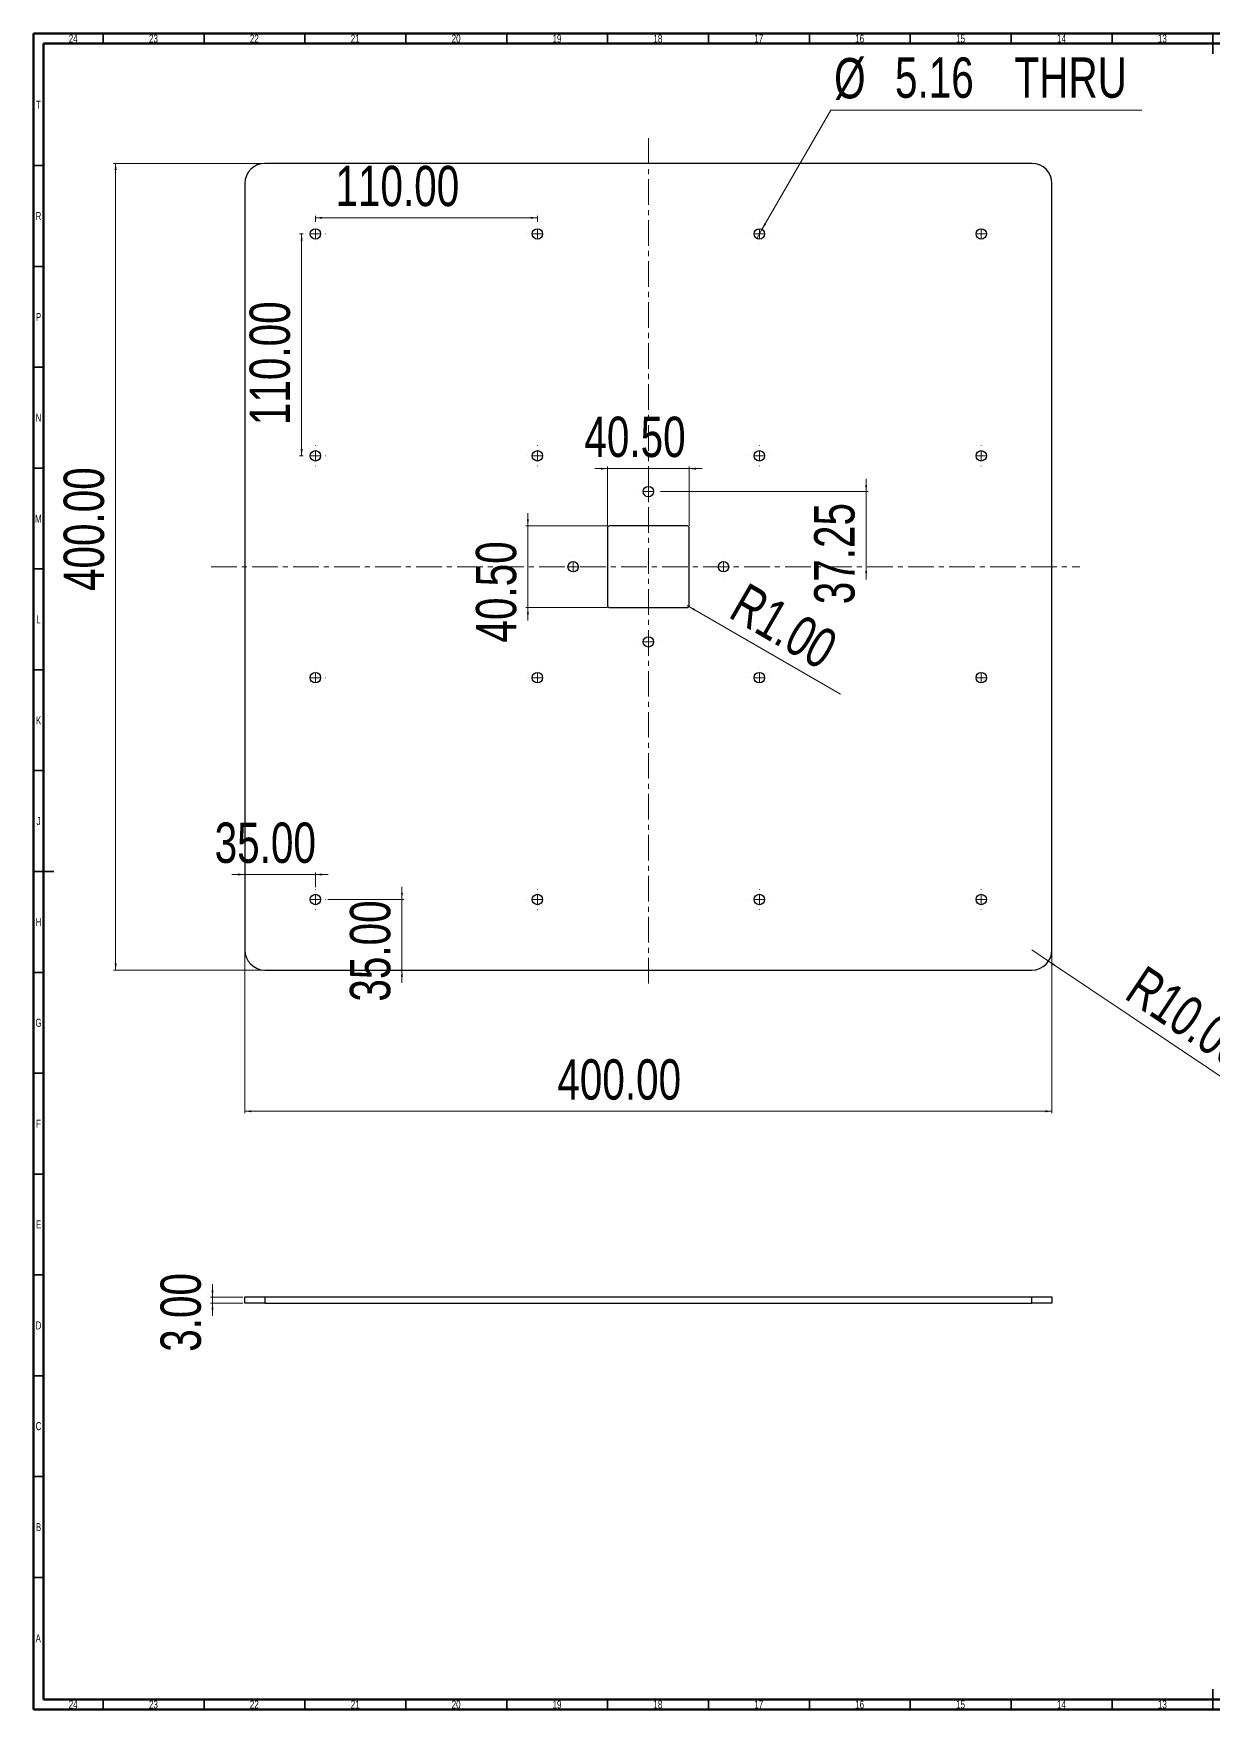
# Model space of a CAD drawing. Header units: millimetres. Extents: x 15 to 1184, y 5 to 836.
# Drawn here: x 15 to 600, y 5 to 836 of the extents above; entities that cross this region are included whole.
import ezdxf

# ---------------------------------------------------------------- set-up
doc = ezdxf.new("R2010")
doc.units = ezdxf.units.MM
doc.linetypes.add('CENTERX2', pattern=[20.32, 12.7, -2.54, 2.54, -2.54])
doc.styles.add('SLDTEXTSTYLE0', font='TXT', dxfattribs={"width": 0.75})
doc.dimstyles.new('SLDDIMSTYLE0', dxfattribs={"dimtxt": 20, "dimasz": 3.302, "dimexe": 0, "dimexo": 0.0625, "dimgap": 5, "dimtad": 1, "dimrnd": 1e-09, "dimzin": 4, "dimdsep": 46, "dimtxsty": 'SLDTEXTSTYLE0', "dimsah": 1, "dimcen": 0.09, "dimadec": 0, "dimazin": 1, "dimtfac": 1, "dimtmove": 0, "dimatfit": 0, "dimfxl": 0, "dimfrac": 2, "dimtolj": 1, "dimtzin": 12, "dimarcsym": 0})
doc.dimstyles.new('SLDDIMSTYLE1', dxfattribs={"dimtxt": 20, "dimasz": 3.302, "dimexe": 0, "dimexo": 0.0625, "dimgap": 5, "dimtad": 1, "dimrnd": 1e-09, "dimzin": 4, "dimdsep": 46, "dimtxsty": 'SLDTEXTSTYLE0', "dimsah": 1, "dimcen": 0.09, "dimadec": 0, "dimazin": 1, "dimtfac": 1, "dimtofl": 0, "dimtmove": 0, "dimatfit": 3, "dimfxl": 0, "dimfrac": 2, "dimtolj": 1, "dimtzin": 12, "dimarcsym": 0})
doc.dimstyles.new('SLDDIMSTYLE2', dxfattribs={"dimtxt": 20, "dimasz": 3.302, "dimexe": 0, "dimexo": 0.0625, "dimgap": 5, "dimtad": 1, "dimrnd": 1e-09, "dimzin": 4, "dimdsep": 46, "dimtxsty": 'SLDTEXTSTYLE0', "dimsah": 1, "dimcen": 0, "dimadec": 0, "dimazin": 1, "dimtfac": 1, "dimtofl": 0, "dimtmove": 0, "dimatfit": 3, "dimfxl": 0, "dimfrac": 2, "dimtolj": 1, "dimtzin": 12, "dimarcsym": 0})
doc.dimstyles.new('SLDDIMSTYLE3', dxfattribs={"dimtxt": 20, "dimasz": 3.302, "dimexe": 0, "dimexo": 0.0625, "dimgap": 5, "dimtad": 0, "dimtih": 1, "dimtoh": 1, "dimrnd": 1e-09, "dimzin": 12, "dimdsep": 46, "dimtxsty": 'SLDTEXTSTYLE0', "dimblk1": 'NONE', "dimsah": 1, "dimcen": 0, "dimadec": 0, "dimazin": 3, "dimtfac": 1, "dimtmove": 0, "dimatfit": 3, "dimldrblk": 'NONE', "dimfxl": 0, "dimfrac": 2, "dimtolj": 1, "dimtzin": 12, "dimarcsym": 0})
doc.dimstyles.new('SLDDIMSTYLE4', dxfattribs={"dimtxt": 20, "dimasz": 3.302, "dimexe": 0, "dimexo": 0.0625, "dimgap": 5, "dimtad": 1, "dimrnd": 1e-09, "dimzin": 12, "dimdsep": 46, "dimtxsty": 'SLDTEXTSTYLE0', "dimsah": 1, "dimcen": 0.09, "dimadec": 0, "dimazin": 3, "dimtfac": 1, "dimtmove": 0, "dimatfit": 0, "dimfxl": 0, "dimfrac": 2, "dimtolj": 1, "dimtzin": 12, "dimarcsym": 0})

# ---------------------------------------------------------------- blocks, each defined once
blk = doc.blocks.new('_D')
at = {"color": 7, "linetype": 'Continuous', "lineweight": 0}
for p, q in [((118.7, 209.52), (102.7, 209.52)), ((103.7, 209.52), (103.7, 215.87)), ((103.7, 209.52), (103.7, 206.52)), ((118.7, 206.52), (102.7, 206.52)), ((103.7, 206.52), (103.7, 200.17))]:
    blk.add_line(p, q, dxfattribs=at)
at = {"color": 7, "linetype": 'Continuous', "lineweight": 18}
for points in [[(103.7, 209.52), (104.21, 212.83), (103.19, 212.83)], [(103.7, 206.52), (103.19, 203.22), (104.21, 203.22)]]:
    blk.add_solid(points, dxfattribs=at)
at = {"color": 7, "linetype": 'Continuous', "lineweight": 18, "insert": (77.92, 182.37), "char_height": 20, "attachment_point": 1, "rotation": 90, "style": 'SLDTEXTSTYLE0'}
blk.add_mtext('3.00', dxfattribs=at)
blk = doc.blocks.new('_D_1')
at = {"color": 7, "linetype": 'Continuous', "lineweight": 0}
for p, q in [((128.7, 771.61), (54.7, 771.61)), ((55.7, 771.61), (55.7, 371.61)), ((128.7, 371.61), (54.7, 371.61))]:
    blk.add_line(p, q, dxfattribs=at)
at = {"color": 7, "linetype": 'Continuous', "lineweight": 18}
for points in [[(55.7, 771.61), (55.19, 768.31), (56.21, 768.31)], [(55.7, 371.61), (56.21, 374.91), (55.19, 374.91)]]:
    blk.add_solid(points, dxfattribs=at)
at = {"color": 7, "linetype": 'Continuous', "lineweight": 18, "insert": (29.92, 559.57), "char_height": 20, "attachment_point": 1, "rotation": 90, "style": 'SLDTEXTSTYLE0'}
blk.add_mtext('400.00', dxfattribs=at)
blk = doc.blocks.new('_D_2')
at = {"color": 7, "linetype": 'Continuous', "lineweight": 0}
for p, q in [((119.7, 380.61), (119.7, 300.61)), ((519.7, 380.61), (519.7, 300.61)), ((119.7, 301.61), (519.7, 301.61))]:
    blk.add_line(p, q, dxfattribs=at)
at = {"color": 7, "linetype": 'Continuous', "lineweight": 18}
for points in [[(119.7, 301.61), (123, 301.1), (123, 302.12)], [(519.7, 301.61), (516.4, 302.12), (516.4, 301.1)]]:
    blk.add_solid(points, dxfattribs=at)
at = {"color": 7, "linetype": 'Continuous', "lineweight": 18, "insert": (274.57, 327.39), "char_height": 20, "attachment_point": 1, "style": 'SLDTEXTSTYLE0'}
blk.add_mtext('400.00', dxfattribs=at)
blk = doc.blocks.new('_D_3')
at = {"color": 7, "linetype": 'Continuous', "lineweight": 0}
for q in [(509.7, 381.61), (620.47, 307.35)]:
    blk.add_line((518, 376.04), q, dxfattribs=at)
at = {"color": 7, "linetype": 'Continuous', "lineweight": 18}
blk.add_solid([(518, 376.04), (520.46, 373.78), (521.03, 374.62)], dxfattribs=at)
at = {"color": 7, "linetype": 'Continuous', "lineweight": 18, "insert": (566.01, 374.62), "char_height": 20, "attachment_point": 1, "rotation": 326.16273, "style": 'SLDTEXTSTYLE0'}
blk.add_mtext('R10.00', dxfattribs=at)
blk = doc.blocks.new('_D_4')
at = {"color": 7, "linetype": 'Continuous', "lineweight": 0}
for p, q in [((154.7, 742.69), (154.7, 745.63)), ((154.7, 744.63), (264.7, 744.63)), ((264.7, 742.69), (264.7, 745.63))]:
    blk.add_line(p, q, dxfattribs=at)
at = {"color": 7, "linetype": 'Continuous', "lineweight": 18}
for points in [[(154.7, 744.63), (158, 744.12), (158, 745.13)], [(264.7, 744.63), (261.4, 745.13), (261.4, 744.12)]]:
    blk.add_solid(points, dxfattribs=at)
at = {"color": 7, "linetype": 'Continuous', "lineweight": 18, "insert": (164.62, 770.41), "char_height": 20, "attachment_point": 1, "style": 'SLDTEXTSTYLE0'}
blk.add_mtext('110.00', dxfattribs=at)
blk = doc.blocks.new('_D_5')
at = {"color": 7, "linetype": 'Continuous', "lineweight": 0}
for p, q in [((148.62, 736.61), (146.86, 736.61)), ((147.86, 736.61), (147.86, 626.61)), ((148.62, 626.61), (146.86, 626.61))]:
    blk.add_line(p, q, dxfattribs=at)
at = {"color": 7, "linetype": 'Continuous', "lineweight": 18}
for points in [[(147.86, 736.61), (147.36, 733.31), (148.37, 733.31)], [(147.86, 626.61), (148.37, 629.91), (147.36, 629.91)]]:
    blk.add_solid(points, dxfattribs=at)
at = {"color": 7, "linetype": 'Continuous', "lineweight": 18, "insert": (122.08, 641.84), "char_height": 20, "attachment_point": 1, "rotation": 90, "style": 'SLDTEXTSTYLE0'}
blk.add_mtext('110.00', dxfattribs=at)
blk = doc.blocks.new('_D_6')
at = {"color": 7, "linetype": 'Continuous', "lineweight": 0}
for p, q in [((119.7, 419.01), (113.35, 419.01)), ((154.7, 419.01), (119.7, 419.01)), ((154.7, 412.69), (154.7, 420.01)), ((154.7, 419.01), (161.05, 419.01))]:
    blk.add_line(p, q, dxfattribs=at)
at = {"color": 7, "linetype": 'Continuous', "lineweight": 18}
for points in [[(119.7, 419.01), (116.4, 419.52), (116.4, 418.5)], [(154.7, 419.01), (158, 418.5), (158, 419.52)]]:
    blk.add_solid(points, dxfattribs=at)
at = {"color": 7, "linetype": 'Continuous', "lineweight": 18, "insert": (104.76, 444.79), "char_height": 20, "attachment_point": 1, "style": 'SLDTEXTSTYLE0'}
blk.add_mtext('35.00', dxfattribs=at)
blk = doc.blocks.new('_D_7')
at = {"color": 7, "linetype": 'Continuous', "lineweight": 0}
for p, q in [((197.57, 406.61), (197.57, 412.96)), ((160.78, 406.61), (198.57, 406.61)), ((197.57, 406.61), (197.57, 371.61)), ((197.57, 371.61), (197.57, 365.26))]:
    blk.add_line(p, q, dxfattribs=at)
at = {"color": 7, "linetype": 'Continuous', "lineweight": 18}
for points in [[(197.57, 406.61), (198.08, 409.91), (197.07, 409.91)], [(197.57, 371.61), (197.07, 368.31), (198.08, 368.31)]]:
    blk.add_solid(points, dxfattribs=at)
at = {"color": 7, "linetype": 'Continuous', "lineweight": 18, "insert": (171.79, 355.98), "char_height": 20, "attachment_point": 1, "rotation": 90, "style": 'SLDTEXTSTYLE0'}
blk.add_mtext('35.00', dxfattribs=at)
blk = doc.blocks.new('_D_8')
at = {"color": 7, "linetype": 'Continuous', "lineweight": 0}
for p, q in [((375.99, 738.84), (410.17, 798.05)), ((410.17, 798.05), (564.28, 798.05)), ((373.41, 734.37), (375.99, 738.84))]:
    blk.add_line(p, q, dxfattribs=at)
at = {"color": 7, "linetype": 'Continuous', "lineweight": 18}
blk.add_solid([(375.99, 738.84), (378.08, 741.45), (377.2, 741.96)], dxfattribs=at)
at = {"color": 7, "linetype": 'Continuous', "lineweight": 18, "char_height": 20, "attachment_point": 1, "style": 'SLDTEXTSTYLE0'}
for s, insert in [('%%c', (411.76, 823.84)), ('5.16', (441.92, 824.14)), ('THRU', (501.15, 824.14))]:
    blk.add_mtext(s, dxfattribs=dict(at, insert=insert))
blk = doc.blocks.new('_None')
blk = doc.blocks.new('_D_9')
at = {"color": 7, "linetype": 'Continuous', "lineweight": 0}
for p, q in [((299.45, 591.86), (258.99, 591.86)), ((259.99, 591.86), (259.99, 598.21)), ((259.99, 591.86), (259.99, 551.36)), ((299.45, 551.36), (258.99, 551.36)), ((259.99, 551.36), (259.99, 545.01))]:
    blk.add_line(p, q, dxfattribs=at)
at = {"color": 7, "linetype": 'Continuous', "lineweight": 18}
for points in [[(259.99, 591.86), (260.5, 595.16), (259.48, 595.16)], [(259.99, 551.36), (259.48, 548.06), (260.5, 548.06)]]:
    blk.add_solid(points, dxfattribs=at)
at = {"color": 7, "linetype": 'Continuous', "lineweight": 18, "insert": (234.21, 534.02), "char_height": 20, "attachment_point": 1, "rotation": 90, "style": 'SLDTEXTSTYLE0'}
blk.add_mtext('40.50', dxfattribs=at)
blk = doc.blocks.new('_D_10')
at = {"color": 7, "linetype": 'Continuous', "lineweight": 0}
for p, q in [((299.45, 620.24), (293.1, 620.24)), ((299.45, 591.86), (299.45, 621.24)), ((299.45, 620.24), (339.95, 620.24)), ((339.95, 591.86), (339.95, 621.24)), ((339.95, 620.24), (346.3, 620.24))]:
    blk.add_line(p, q, dxfattribs=at)
at = {"color": 7, "linetype": 'Continuous', "lineweight": 18}
for points in [[(299.45, 620.24), (296.15, 620.75), (296.15, 619.73)], [(339.95, 620.24), (343.25, 619.73), (343.25, 620.75)]]:
    blk.add_solid(points, dxfattribs=at)
at = {"color": 7, "linetype": 'Continuous', "lineweight": 18, "insert": (287.98, 646.02), "char_height": 20, "attachment_point": 1, "style": 'SLDTEXTSTYLE0'}
blk.add_mtext('40.50', dxfattribs=at)
blk = doc.blocks.new('_D_11')
at = {"color": 7, "linetype": 'Continuous', "lineweight": 0}
for q in [(338.95, 552.36), (414.93, 508.49)]:
    blk.add_line((339.81, 551.86), q, dxfattribs=at)
at = {"color": 7, "linetype": 'Continuous', "lineweight": 18}
blk.add_solid([(339.81, 551.86), (342.42, 549.77), (342.93, 550.65)], dxfattribs=at)
at = {"color": 7, "linetype": 'Continuous', "lineweight": 18, "insert": (368.7, 564.25), "char_height": 20, "attachment_point": 1, "rotation": 330, "style": 'SLDTEXTSTYLE0'}
blk.add_mtext('R1.00', dxfattribs=at)
blk = doc.blocks.new('_D_12')
at = {"color": 7, "linetype": 'Continuous', "lineweight": 0}
for p, q in [((427.64, 608.86), (427.64, 615.21)), ((325.78, 608.86), (428.64, 608.86)), ((427.64, 608.86), (427.64, 571.61)), ((427.64, 571.61), (427.64, 565.26))]:
    blk.add_line(p, q, dxfattribs=at)
at = {"color": 7, "linetype": 'Continuous', "lineweight": 18}
for points in [[(427.64, 608.86), (428.15, 612.16), (427.13, 612.16)], [(427.64, 571.61), (427.13, 568.31), (428.15, 568.31)]]:
    blk.add_solid(points, dxfattribs=at)
at = {"color": 7, "linetype": 'Continuous', "lineweight": 18, "insert": (401.86, 553.02), "char_height": 20, "attachment_point": 1, "rotation": 90, "style": 'SLDTEXTSTYLE0'}
blk.add_mtext('37.25', dxfattribs=at)
blk = doc.blocks.new('SW_CENTERMARKSYMBOL_0')
at = {"color": 0, "linetype": 'Continuous', "lineweight": 18}
for p, q in [((-5, 0), (-5.08, 0)), ((0, 0), (-2.5, 0)), ((0, 5), (0, 5.08)), ((0, 0), (0, 2.5)), ((0, 0), (0, -2.5)), ((0, 0), (2.5, 0)), ((5, 0), (5.08, 0)), ((0, -5), (0, -5.08))]:
    blk.add_line(p, q, dxfattribs=at)
blk = doc.blocks.new('SW_CENTERMARKSYMBOL_1')
at = {"color": 0, "linetype": 'Continuous', "lineweight": 18}
for p, q in [((-5, 0), (-5.08, 0)), ((0, 0), (-2.5, 0)), ((0, 5), (0, 5.08)), ((0, 0), (0, 2.5)), ((0, 0), (0, -2.5)), ((0, 0), (2.5, 0)), ((5, 0), (5.08, 0)), ((0, -5), (0, -5.08))]:
    blk.add_line(p, q, dxfattribs=at)
blk = doc.blocks.new('SW_CENTERMARKSYMBOL_2')
at = {"color": 0, "linetype": 'Continuous', "lineweight": 18}
for p, q in [((-5, 0), (-5.08, 0)), ((0, 0), (-2.5, 0)), ((0, 5), (0, 5.08)), ((0, 0), (0, 2.5)), ((0, 0), (0, -2.5)), ((0, 0), (2.5, 0)), ((5, 0), (5.08, 0)), ((0, -5), (0, -5.08))]:
    blk.add_line(p, q, dxfattribs=at)
blk = doc.blocks.new('SW_CENTERMARKSYMBOL_3')
at = {"color": 0, "linetype": 'Continuous', "lineweight": 18}
for p, q in [((-5, 0), (-5.08, 0)), ((0, 0), (-2.5, 0)), ((0, 5), (0, 5.08)), ((0, 0), (0, 2.5)), ((0, 0), (0, -2.5)), ((0, 0), (2.5, 0)), ((5, 0), (5.08, 0)), ((0, -5), (0, -5.08))]:
    blk.add_line(p, q, dxfattribs=at)
blk = doc.blocks.new('SW_CENTERMARKSYMBOL_4')
at = {"color": 0, "linetype": 'Continuous', "lineweight": 18}
for p, q in [((-5, 0), (-5.08, 0)), ((0, 0), (-2.5, 0)), ((0, 5), (0, 5.08)), ((0, 0), (0, 2.5)), ((0, 0), (0, -2.5)), ((0, 0), (2.5, 0)), ((5, 0), (5.08, 0)), ((0, -5), (0, -5.08))]:
    blk.add_line(p, q, dxfattribs=at)
blk = doc.blocks.new('SW_CENTERMARKSYMBOL_5')
at = {"color": 0, "linetype": 'Continuous', "lineweight": 18}
for p, q in [((-5, 0), (-5.08, 0)), ((0, 0), (-2.5, 0)), ((0, 5), (0, 5.08)), ((0, 0), (0, 2.5)), ((0, 0), (0, -2.5)), ((0, 0), (2.5, 0)), ((5, 0), (5.08, 0)), ((0, -5), (0, -5.08))]:
    blk.add_line(p, q, dxfattribs=at)
blk = doc.blocks.new('SW_CENTERMARKSYMBOL_6')
at = {"color": 0, "linetype": 'Continuous', "lineweight": 18}
for p, q in [((-5, 0), (-5.08, 0)), ((0, 0), (-2.5, 0)), ((0, 5), (0, 5.08)), ((0, 0), (0, 2.5)), ((0, 0), (0, -2.5)), ((0, 0), (2.5, 0)), ((5, 0), (5.08, 0)), ((0, -5), (0, -5.08))]:
    blk.add_line(p, q, dxfattribs=at)
blk = doc.blocks.new('SW_CENTERMARKSYMBOL_7')
at = {"color": 0, "linetype": 'Continuous', "lineweight": 18}
for p, q in [((-5, 0), (-5.08, 0)), ((0, 0), (-2.5, 0)), ((0, 5), (0, 5.08)), ((0, 0), (0, 2.5)), ((0, 0), (0, -2.5)), ((0, 0), (2.5, 0)), ((5, 0), (5.08, 0)), ((0, -5), (0, -5.08))]:
    blk.add_line(p, q, dxfattribs=at)
blk = doc.blocks.new('SW_CENTERMARKSYMBOL_8')
at = {"color": 0, "linetype": 'Continuous', "lineweight": 18}
for p, q in [((-5, 0), (-5.08, 0)), ((0, 0), (-2.5, 0)), ((0, 5), (0, 5.08)), ((0, 0), (0, 2.5)), ((0, 0), (0, -2.5)), ((0, 0), (2.5, 0)), ((5, 0), (5.08, 0)), ((0, -5), (0, -5.08))]:
    blk.add_line(p, q, dxfattribs=at)
blk = doc.blocks.new('SW_CENTERMARKSYMBOL_9')
at = {"color": 0, "linetype": 'Continuous', "lineweight": 18}
for p, q in [((-5, 0), (-5.08, 0)), ((0, 0), (-2.5, 0)), ((0, 5), (0, 5.08)), ((0, 0), (0, 2.5)), ((0, 0), (0, -2.5)), ((0, 0), (2.5, 0)), ((5, 0), (5.08, 0)), ((0, -5), (0, -5.08))]:
    blk.add_line(p, q, dxfattribs=at)
blk = doc.blocks.new('SW_CENTERMARKSYMBOL_10')
at = {"color": 0, "linetype": 'Continuous', "lineweight": 18}
for p, q in [((-5, 0), (-5.08, 0)), ((0, 0), (-2.5, 0)), ((0, 5), (0, 5.08)), ((0, 0), (0, 2.5)), ((0, 0), (0, -2.5)), ((0, 0), (2.5, 0)), ((5, 0), (5.08, 0)), ((0, -5), (0, -5.08))]:
    blk.add_line(p, q, dxfattribs=at)
blk = doc.blocks.new('SW_CENTERMARKSYMBOL_11')
at = {"color": 0, "linetype": 'Continuous', "lineweight": 18}
for p, q in [((-5, 0), (-5.08, 0)), ((0, 0), (-2.5, 0)), ((0, 5), (0, 5.08)), ((0, 0), (0, 2.5)), ((0, 0), (0, -2.5)), ((0, 0), (2.5, 0)), ((5, 0), (5.08, 0)), ((0, -5), (0, -5.08))]:
    blk.add_line(p, q, dxfattribs=at)
blk = doc.blocks.new('SW_CENTERMARKSYMBOL_12')
at = {"color": 0, "linetype": 'Continuous', "lineweight": 18}
for p, q in [((-5, 0), (-5.08, 0)), ((0, 0), (-2.5, 0)), ((0, 5), (0, 5.08)), ((0, 0), (0, 2.5)), ((0, 0), (0, -2.5)), ((0, 0), (2.5, 0)), ((5, 0), (5.08, 0)), ((0, -5), (0, -5.08))]:
    blk.add_line(p, q, dxfattribs=at)
blk = doc.blocks.new('SW_CENTERMARKSYMBOL_13')
at = {"color": 0, "linetype": 'Continuous', "lineweight": 18}
for p, q in [((-5, 0), (-5.08, 0)), ((0, 0), (-2.5, 0)), ((0, 5), (0, 5.08)), ((0, 0), (0, 2.5)), ((0, 0), (0, -2.5)), ((0, 0), (2.5, 0)), ((5, 0), (5.08, 0)), ((0, -5), (0, -5.08))]:
    blk.add_line(p, q, dxfattribs=at)
blk = doc.blocks.new('SW_CENTERMARKSYMBOL_14')
at = {"color": 0, "linetype": 'Continuous', "lineweight": 18}
for p, q in [((-5, 0), (-5.08, 0)), ((0, 0), (-2.5, 0)), ((0, 5), (0, 5.08)), ((0, 0), (0, 2.5)), ((0, 0), (0, -2.5)), ((0, 0), (2.5, 0)), ((5, 0), (5.08, 0)), ((0, -5), (0, -5.08))]:
    blk.add_line(p, q, dxfattribs=at)
blk = doc.blocks.new('SW_CENTERMARKSYMBOL_15')
at = {"color": 0, "linetype": 'Continuous', "lineweight": 18}
for p, q in [((-5, 0), (-5.08, 0)), ((0, 0), (-2.5, 0)), ((0, 5), (0, 5.08)), ((0, 0), (0, 2.5)), ((0, 0), (0, -2.5)), ((0, 0), (2.5, 0)), ((5, 0), (5.08, 0)), ((0, -5), (0, -5.08))]:
    blk.add_line(p, q, dxfattribs=at)
blk = doc.blocks.new('SW_CENTERMARKSYMBOL_16')
at = {"color": 0, "linetype": 'Continuous', "lineweight": 18}
for p, q in [((-5, 0), (-5.08, 0)), ((0, 0), (-2.5, 0)), ((0, 5), (0, 5.08)), ((0, 0), (0, 2.5)), ((0, 0), (0, -2.5)), ((0, 0), (2.5, 0)), ((5, 0), (5.08, 0)), ((0, -5), (0, -5.08))]:
    blk.add_line(p, q, dxfattribs=at)
blk = doc.blocks.new('SW_CENTERMARKSYMBOL_17')
at = {"color": 0, "linetype": 'Continuous', "lineweight": 18}
for p, q in [((-5, 0), (-5.08, 0)), ((0, 0), (-2.5, 0)), ((0, 5), (0, 5.08)), ((0, 0), (0, 2.5)), ((0, 0), (0, -2.5)), ((0, 0), (2.5, 0)), ((5, 0), (5.08, 0)), ((0, -5), (0, -5.08))]:
    blk.add_line(p, q, dxfattribs=at)
blk = doc.blocks.new('SW_CENTERMARKSYMBOL_18')
at = {"color": 0, "linetype": 'Continuous', "lineweight": 18}
for p, q in [((-5, 0), (-5.08, 0)), ((0, 0), (-2.5, 0)), ((0, 5), (0, 5.08)), ((0, 0), (0, 2.5)), ((0, 0), (0, -2.5)), ((0, 0), (2.5, 0)), ((5, 0), (5.08, 0)), ((0, -5), (0, -5.08))]:
    blk.add_line(p, q, dxfattribs=at)
blk = doc.blocks.new('SW_CENTERMARKSYMBOL_19')
at = {"color": 0, "linetype": 'Continuous', "lineweight": 18}
for p, q in [((-5, 0), (-5.08, 0)), ((0, 0), (-2.5, 0)), ((0, 5), (0, 5.08)), ((0, 0), (0, 2.5)), ((0, 0), (0, -2.5)), ((0, 0), (2.5, 0)), ((5, 0), (5.08, 0)), ((0, -5), (0, -5.08))]:
    blk.add_line(p, q, dxfattribs=at)

msp = doc.modelspace()

# ---------------------------------------------------------------- linework, layer by layer
at = {"color": 7, "linetype": 'Continuous', "lineweight": 70}
for p, q in [((15, 5), (15, 836)), ((15, 836), (1184, 836)), ((20, 10), (20, 831)), ((20, 831), (1179, 831)), ((1179, 10), (20, 10)), ((1184, 5), (15, 5))]:
    msp.add_line(p, q, dxfattribs=at)
at = {"color": 7, "linetype": 'Continuous', "lineweight": 35}
for p, q in [((49.5, 831), (49.5, 836)), ((99.5, 831), (99.5, 836)), ((149.5, 831), (149.5, 836)), ((199.5, 831), (199.5, 836)), ((249.5, 831), (249.5, 836)), ((299.5, 831), (299.5, 836)), ((349.5, 831), (349.5, 836)), ((399.5, 831), (399.5, 836)), ((449.5, 831), (449.5, 836)), ((499.5, 831), (499.5, 836)), ((549.5, 831), (549.5, 836)), ((599.5, 836), (599.5, 826)), ((599.5, 831), (599.5, 836)), ((20, 770.5), (15, 770.5)), ((20, 720.5), (15, 720.5)), ((20, 670.5), (15, 670.5)), ((20, 620.5), (15, 620.5)), ((20, 570.5), (15, 570.5)), ((20, 520.5), (15, 520.5)), ((20, 470.5), (15, 470.5)), ((15, 420.5), (25, 420.5)), ((20, 420.5), (15, 420.5)), ((20, 370.5), (15, 370.5)), ((20, 320.5), (15, 320.5)), ((20, 270.5), (15, 270.5)), ((20, 220.5), (15, 220.5)), ((20, 170.5), (15, 170.5)), ((20, 120.5), (15, 120.5)), ((20, 70.5), (15, 70.5)), ((49.5, 10), (49.5, 5)), ((99.5, 10), (99.5, 5)), ((149.5, 10), (149.5, 5)), ((199.5, 10), (199.5, 5)), ((249.5, 10), (249.5, 5)), ((299.5, 10), (299.5, 5)), ((349.5, 10), (349.5, 5)), ((399.5, 10), (399.5, 5)), ((449.5, 10), (449.5, 5)), ((499.5, 10), (499.5, 5)), ((549.5, 10), (549.5, 5)), ((599.5, 5), (599.5, 15)), ((599.5, 10), (599.5, 5))]:
    msp.add_line(p, q, dxfattribs=at)
at = {"color": 7, "linetype": 'CENTERX2', "lineweight": 18}
for p, q in [((319.697, 364.95), (319.697, 785.349)), ((102.969, 571.608), (533.608, 571.608))]:
    msp.add_line(p, q, dxfattribs=at)
at = {"color": 7, "linetype": 'Continuous', "lineweight": 25}
for p, q in [((509.697, 771.608), (129.697, 771.608)), ((119.697, 761.608), (119.697, 381.608)), ((519.697, 381.608), (519.697, 761.608)), ((299.447, 590.858), (299.447, 552.358)), ((338.947, 591.858), (300.447, 591.858)), ((339.947, 552.358), (339.947, 590.858)), ((300.447, 551.358), (338.947, 551.358)), ((129.697, 371.608), (509.697, 371.608)), ((119.697, 206.523), (119.697, 209.523)), ((119.697, 209.523), (129.697, 209.523)), ((129.697, 209.523), (129.697, 206.523)), ((129.697, 209.523), (509.697, 209.523)), ((509.697, 206.523), (509.697, 209.523)), ((509.697, 209.523), (519.697, 209.523)), ((519.697, 209.523), (519.697, 206.523)), ((129.697, 206.523), (119.697, 206.523)), ((129.697, 206.523), (509.697, 206.523)), ((519.697, 206.523), (509.697, 206.523))]:
    msp.add_line(p, q, dxfattribs=at)
for centre in [(154.697, 736.608), (264.697, 736.608), (374.697, 736.608), (484.697, 736.608), (154.697, 626.608), (264.697, 626.608), (374.697, 626.608), (484.697, 626.608), (319.697, 608.858), (282.447, 571.608), (356.947, 571.608), (319.697, 534.358), (154.697, 516.608), (264.697, 516.608), (374.697, 516.608), (484.697, 516.608), (154.697, 406.608), (264.697, 406.608), (374.697, 406.608), (484.697, 406.608)]:
    msp.add_circle(centre, 2.58, dxfattribs=at)
for centre, radius, start, end in [((129.697, 761.608), 10, 90, 180), ((509.697, 761.608), 10, 0, 90), ((300.447, 590.858), 1, 90, 180), ((338.947, 590.858), 1, 0, 90), ((300.447, 552.358), 1, 180, 270), ((338.947, 552.358), 1, 270, 0), ((129.697, 381.608), 10, 180, 270), ((509.697, 381.608), 10, 270, 0)]:
    msp.add_arc(centre, radius, start, end, dxfattribs=at)

# ---------------------------------------------------------------- block references
at = {"color": 7, "linetype": 'Continuous', "lineweight": 0}
for name, p in [('SW_CENTERMARKSYMBOL_4', (154.697, 736.608)), ('SW_CENTERMARKSYMBOL_15', (264.697, 736.608)), ('SW_CENTERMARKSYMBOL_14', (374.697, 736.608)), ('SW_CENTERMARKSYMBOL_13', (484.697, 736.608)), ('SW_CENTERMARKSYMBOL_7', (154.697, 626.608)), ('SW_CENTERMARKSYMBOL_12', (264.697, 626.608)), ('SW_CENTERMARKSYMBOL_16', (374.697, 626.608)), ('SW_CENTERMARKSYMBOL_17', (484.697, 626.608)), ('SW_CENTERMARKSYMBOL_2', (319.697, 608.858)), ('SW_CENTERMARKSYMBOL_3', (282.447, 571.608)), ('SW_CENTERMARKSYMBOL_1', (356.947, 571.608)), ('SW_CENTERMARKSYMBOL_0', (319.697, 534.358)), ('SW_CENTERMARKSYMBOL_6', (154.697, 516.608)), ('SW_CENTERMARKSYMBOL_18', (264.697, 516.608)), ('SW_CENTERMARKSYMBOL_19', (374.697, 516.608)), ('SW_CENTERMARKSYMBOL_8', (484.697, 516.608)), ('SW_CENTERMARKSYMBOL_5', (154.697, 406.608)), ('SW_CENTERMARKSYMBOL_9', (264.697, 406.608)), ('SW_CENTERMARKSYMBOL_10', (374.697, 406.608)), ('SW_CENTERMARKSYMBOL_11', (484.697, 406.608))]:
    msp.add_blockref(name, p, dxfattribs=at)

# ---------------------------------------------------------------- texts
at = {"color": 7, "linetype": 'Continuous', "lineweight": 0, "attachment_point": 2, "style": 'SLDTEXTSTYLE0'}
for s, insert, char_height in [('24', (34.67, 835.474), 3.9687), ('23', (74.42, 835.474), 3.9687), ('22', (124.42, 835.474), 3.9687), ('21', (174.42, 835.474), 3.9687), ('20', (224.42, 835.474), 3.9687), ('19', (274.42, 835.474), 3.9687), ('18', (324.42, 835.474), 3.9687), ('17', (374.42, 835.474), 3.9687), ('16', (424.42, 835.474), 3.9687), ('15', (474.42, 835.474), 3.9687), ('14', (524.42, 835.474), 3.9687), ('13', (574.42, 835.474), 3.9687), ('T', (17.488, 802.724), 3.969), ('R', (17.444, 747.474), 3.969), ('P', (17.485, 697.418), 3.969), ('N', (17.464, 647.474), 3.969), ('M', (17.362, 597.418), 3.969), ('L', (17.455, 547.474), 3.969), ('K', (17.489, 497.418), 3.969), ('J', (17.465, 447.474), 3.969), ('H', (17.49, 397.418), 3.969), ('G', (17.487, 347.474), 3.969), ('F', (17.458, 297.418), 3.969), ('E', (17.508, 247.474), 3.969), ('D', (17.453, 197.418), 3.969), ('C', (17.459, 147.474), 3.969), ('B', (17.471, 97.418), 3.969), ('A', (17.34, 42.224), 3.969), ('24', (34.67, 9.474), 3.9687), ('23', (74.42, 9.474), 3.9687), ('22', (124.42, 9.474), 3.9687), ('21', (174.42, 9.474), 3.9687), ('20', (224.42, 9.474), 3.9687), ('19', (274.42, 9.474), 3.9687), ('18', (324.42, 9.474), 3.9687), ('17', (374.42, 9.474), 3.9687), ('16', (424.42, 9.474), 3.9687), ('15', (474.42, 9.474), 3.9687), ('14', (524.42, 9.474), 3.9687), ('13', (574.42, 9.474), 3.9687)]:
    msp.add_mtext(s, dxfattribs=dict(at, insert=insert, char_height=char_height))

# ---------------------------------------------------------------- dimensions: what is measured, and where the dimension line sits
at = {"color": 7, "linetype": 'Continuous', "lineweight": 18}
dim = msp.add_diameter_dim_2p(p1=(373.407, 734.373), p2=(375.987, 738.842), text='<> THRU', dimstyle='SLDDIMSTYLE3', dxfattribs=at)
dim.commit()
dim.dimension.update_dxf_attribs({"geometry": '_D_8', "text_midpoint": (488.023, 814.082), "dimtype": 163})
for base, p1, p2, dimstyle, picture, middle in [((55.697, 371.608), (129.697, 771.608), (129.697, 371.608), 'SLDDIMSTYLE1', '_D_1', (55.697, 600.21)), ((147.864, 626.608), (149.617, 736.608), (149.617, 626.608), 'SLDDIMSTYLE1', '_D_5', (147.864, 682.483)), ((427.639, 571.608), (324.777, 608.858), (533.608, 571.608), 'SLDDIMSTYLE4', '_D_12', (427.639, 586.266)), ((259.989, 551.358), (300.447, 591.858), (300.447, 551.358), 'SLDDIMSTYLE0', '_D_9', (259.989, 567.266)), ((197.573, 371.608), (159.777, 406.608), (129.697, 371.608), 'SLDDIMSTYLE0', '_D_7', (197.573, 389.228)), ((103.697, 206.523), (119.697, 209.523), (119.697, 206.523), 'SLDDIMSTYLE0', '_D', (103.697, 208.233))]:
    dim = msp.add_linear_dim(base=base, p1=p1, p2=p2, angle=90, dimstyle=dimstyle, dxfattribs=at)
    dim.commit()
    dim.dimension.update_dxf_attribs({"geometry": picture, "text_midpoint": middle, "dimtype": 160})
for base, p1, p2, dimstyle, picture, middle in [((264.697, 744.627), (154.697, 741.688), (264.697, 741.688), 'SLDDIMSTYLE1', '_D_4', (205.256, 744.627)), ((339.947, 620.241), (299.447, 590.858), (339.947, 590.858), 'SLDDIMSTYLE0', '_D_10', (321.232, 620.241)), ((119.697, 419.008), (154.697, 411.688), (119.697, 381.608), 'SLDDIMSTYLE0', '_D_6', (138.014, 419.008)), ((519.697, 301.608), (119.697, 381.608), (519.697, 381.608), 'SLDDIMSTYLE1', '_D_2', (315.205, 301.608))]:
    dim = msp.add_linear_dim(base=base, p1=p1, p2=p2, dimstyle=dimstyle, dxfattribs=at)
    dim.commit()
    dim.dimension.update_dxf_attribs({"geometry": picture, "text_midpoint": middle, "dimtype": 160})
for center, mpoint, picture, middle in [((338.947, 552.358), (339.813, 551.858), '_D_11', (387.363, 524.405)), ((509.697, 381.608), (518.004, 376.039), '_D_3', (587.224, 329.635))]:
    dim = msp.add_radius_dim(center=center, mpoint=mpoint, dimstyle='SLDDIMSTYLE2', dxfattribs=at)
    dim.commit()
    dim.dimension.update_dxf_attribs({"geometry": picture, "text_midpoint": middle, "dimtype": 164})

doc.saveas('drawing.dxf')
